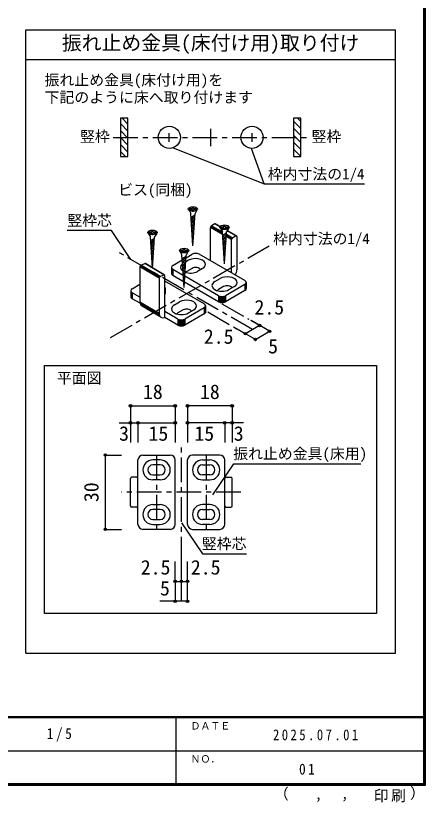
# Model space of a CAD drawing. Units: millimetres at full size, sheet at 1:5, with parts at other scales. Extents: x -973 to 977, y -718 to 696.
# Drawn here: x 564 to 977, y -718 to 76 of the extents above; entities that cross this region are included whole.
import ezdxf
from ezdxf.enums import TextEntityAlignment as Align

# ---------------------------------------------------------------- set-up
doc = ezdxf.new("R2010")
doc.units = ezdxf.units.MM
doc.header["$LTSCALE"] = 5
doc.header["$PDMODE"] = 32
doc.header["$PDSIZE"] = 2.5
doc.linetypes.add('CHAIN1', pattern=[8, 5, -1, 1, -1])
for name, color, linetype in [('0-7_金物', 7, 'Continuous'), ('0-A_文字', 3, 'Continuous'), ('0-B_寸法', 7, 'Continuous'), ('1-4_枠', 4, 'CHAIN1'), ('1-7_金物', 7, 'Continuous'), ('1-A_文字', 7, 'Continuous'), ('1-B_寸法', 7, 'Continuous'), ('4-4_枠', 3, 'Continuous'), ('4-A_寸法', 7, 'Continuous'), ('4-C', 4, 'Continuous'), ('F-1_枠', 6, 'Continuous'), ('F-A_文字', 7, 'Continuous')]:
    doc.layers.add(name, color=color, linetype=linetype)
doc.styles.add('ＭＳ ゴシック', font='')
doc.styles.get('ＭＳ ゴシック').set_extended_font_data('MS Gothic')

msp = doc.modelspace()

# ---------------------------------------------------------------- linework, layer by layer
at = {"layer": '0-7_金物'}
for p, q in [((738.53, -118.8), (738.53, -119.834)), ((738.53, -118.8), (741.893, -118.8)), ((741.893, -117.284), (742.927, -117.284)), ((741.893, -118.8), (741.893, -117.284)), ((742.927, -118.8), (742.927, -117.284)), ((742.927, -118.8), (746.29, -118.8)), ((746.29, -119.834), (746.29, -118.8)), ((738.425, -120.572), (740.249, -123.732)), ((738.53, -119.834), (741.893, -119.834)), ((742.41, -156.35), (740.249, -123.732)), ((744.467, -125.306), (740.502, -127.551)), ((744.359, -126.934), (740.602, -129.061)), ((741.893, -121.35), (741.893, -119.834)), ((741.893, -121.35), (742.927, -121.35)), ((742.41, -156.35), (744.571, -123.732)), ((742.927, -119.834), (746.29, -119.834)), ((742.927, -121.35), (742.927, -119.834)), ((746.395, -120.572), (744.571, -123.732)), ((744.251, -128.562), (740.702, -130.572)), ((744.143, -130.191), (740.802, -132.082)), ((744.035, -131.819), (740.902, -133.592)), ((743.927, -133.447), (741.002, -135.103)), ((764.507, -134.226), (760.972, -136.267)), ((769.63, -137.183), (764.507, -134.226)), ((769.721, -137.007), (764.736, -134.129)), ((769.79, -136.902), (764.949, -134.108)), ((769.815, -136.868), (765.132, -134.164)), ((697.719, -142.362), (701.082, -142.362)), ((697.719, -142.362), (697.719, -143.396)), ((701.082, -142.362), (701.082, -140.846)), ((701.082, -140.846), (702.116, -140.846)), ((702.116, -142.362), (702.116, -140.846)), ((702.116, -142.362), (705.479, -142.362)), ((705.479, -143.396), (705.479, -142.362)), ((743.819, -135.075), (741.102, -136.613)), ((743.712, -136.703), (741.203, -138.124)), ((743.604, -138.331), (741.303, -139.634)), ((743.496, -139.959), (741.403, -141.144)), ((743.388, -141.587), (741.503, -142.655)), ((760.088, -171.479), (760.088, -137.798)), ((772.249, -144.819), (760.088, -137.798)), ((772.228, -144.509), (760.118, -137.517)), ((772.204, -144.147), (760.206, -137.219)), ((772.179, -143.758), (760.347, -136.927)), ((772.153, -143.37), (760.53, -136.659)), ((772.129, -143.008), (760.743, -136.434)), ((772.108, -142.697), (760.972, -136.267)), ((770.245, -138.943), (772.069, -142.103)), ((770.35, -137.171), (770.35, -138.205)), ((770.35, -137.171), (773.713, -137.171)), ((770.35, -138.205), (773.713, -138.205)), ((774.23, -174.722), (772.069, -142.103)), ((773.713, -135.655), (774.747, -135.655)), ((773.713, -137.171), (773.713, -135.655)), ((773.713, -139.721), (773.713, -138.205)), ((773.713, -139.721), (774.747, -139.721)), ((774.23, -174.722), (776.391, -142.103)), ((774.747, -137.171), (774.747, -135.655)), ((774.747, -137.171), (778.11, -137.171)), ((774.747, -138.205), (778.11, -138.205)), ((774.747, -139.721), (774.747, -138.205)), ((778.215, -138.943), (776.391, -142.103)), ((785.72, -146.473), (776.831, -141.341)), ((785.949, -146.376), (776.93, -141.169)), ((786.162, -146.355), (776.992, -141.061)), ((786.345, -146.411), (777.014, -141.024)), ((778.11, -138.205), (778.11, -137.171)), ((697.614, -144.134), (699.438, -147.294)), ((697.719, -143.396), (701.082, -143.396)), ((701.512, -178.596), (699.438, -147.294)), ((703.656, -148.868), (699.691, -151.113)), ((703.548, -150.496), (699.791, -152.623)), ((701.082, -144.912), (701.082, -143.396)), ((701.082, -144.912), (702.116, -144.912)), ((701.68, -178.696), (703.76, -147.294)), ((705.584, -144.134), (703.76, -147.294)), ((743.28, -143.216), (741.603, -144.165)), ((743.172, -144.844), (741.703, -145.676)), ((743.064, -146.472), (741.803, -147.186)), ((742.957, -148.1), (741.903, -148.697)), ((742.849, -149.728), (742.003, -150.207)), ((776.286, -143.677), (772.322, -145.922)), ((776.179, -145.305), (772.422, -147.432)), ((776.071, -146.934), (772.522, -148.943)), ((775.963, -148.562), (772.622, -150.453)), ((775.855, -150.19), (772.722, -151.964)), ((781.301, -150.046), (776.065, -147.023)), ((781.331, -149.764), (776.084, -146.735)), ((781.419, -149.467), (776.106, -146.399)), ((781.56, -149.174), (776.13, -146.039)), ((781.743, -148.907), (776.154, -145.68)), ((781.956, -148.681), (776.176, -145.344)), ((782.185, -148.515), (776.195, -145.056)), ((781.301, -183.726), (781.301, -150.046)), ((785.72, -146.473), (782.185, -148.515)), ((786.604, -146.984), (786.604, -180.664)), ((703.44, -152.125), (699.891, -154.134)), ((703.332, -153.753), (699.991, -155.644)), ((703.224, -155.381), (700.091, -157.154)), ((703.117, -157.009), (700.192, -158.665)), ((703.009, -158.637), (700.292, -160.175)), ((742.741, -151.356), (742.103, -151.717)), ((742.633, -152.984), (742.203, -153.228)), ((775.747, -151.818), (772.822, -153.474)), ((775.639, -153.446), (772.922, -154.984)), ((775.531, -155.074), (773.022, -156.495)), ((775.424, -156.702), (773.122, -158.005)), ((775.316, -158.331), (773.222, -159.516)), ((702.901, -160.265), (700.392, -161.686)), ((702.793, -161.893), (700.492, -163.196)), ((702.685, -163.522), (700.592, -164.707)), ((702.577, -165.15), (700.692, -166.217)), ((729.434, -162.505), (731.258, -165.665)), ((729.539, -160.733), (732.902, -160.733)), ((729.539, -160.733), (729.539, -161.767)), ((729.539, -161.767), (732.902, -161.767)), ((733.419, -198.284), (731.258, -165.665)), ((732.902, -160.733), (732.902, -159.217)), ((732.902, -159.217), (733.936, -159.217)), ((732.902, -163.283), (732.902, -161.767)), ((732.902, -163.283), (733.936, -163.283)), ((733.419, -198.284), (735.58, -165.665)), ((733.936, -160.733), (733.936, -159.217)), ((733.936, -160.733), (737.299, -160.733)), ((735.4, -168.381), (741.526, -164.845)), ((737.404, -162.505), (735.58, -165.665)), ((737.299, -161.767), (737.299, -160.733)), ((794.559, -191.381), (748.597, -164.845)), ((775.208, -159.959), (773.323, -161.026)), ((775.1, -161.587), (773.423, -162.536)), ((774.992, -163.215), (773.523, -164.047)), ((774.884, -164.843), (773.623, -165.557)), ((774.776, -166.471), (773.723, -167.068)), ((689.902, -175.938), (693.732, -174.331)), ((713.016, -185.822), (693.732, -174.331)), ((713.264, -185.755), (693.98, -174.264)), ((713.495, -185.766), (694.211, -174.275)), ((713.693, -185.855), (694.409, -174.364)), ((702.469, -166.778), (700.792, -167.727)), ((702.361, -168.406), (700.892, -169.238)), ((702.254, -170.034), (700.992, -170.748)), ((702.146, -171.662), (701.092, -172.259)), ((702.038, -173.29), (701.192, -173.769)), ((722.081, -176.071), (731.584, -170.585)), ((735.476, -167.239), (731.511, -169.484)), ((735.368, -168.868), (731.611, -170.994)), ((735.26, -170.496), (731.711, -172.505)), ((735.152, -172.124), (731.811, -174.015)), ((735.044, -173.752), (731.911, -175.526)), ((737.991, -170.968), (735.119, -172.626)), ((774.669, -168.099), (773.823, -168.578)), ((774.561, -169.727), (773.923, -170.089)), ((774.453, -171.356), (774.023, -171.599)), ((708.228, -188.913), (688.945, -177.422)), ((688.945, -177.422), (688.945, -213.146)), ((708.261, -188.619), (688.977, -177.128)), ((708.356, -188.318), (689.073, -176.827)), ((708.509, -188.03), (689.225, -176.539)), ((708.707, -187.775), (689.423, -176.284)), ((708.938, -187.57), (689.654, -176.079)), ((709.186, -187.429), (689.902, -175.938)), ((701.93, -174.918), (701.292, -175.28)), ((701.822, -176.547), (701.392, -176.79)), ((720.616, -178.113), (720.616, -184.236)), ((720.787, -178.86), (720.787, -184.983)), ((721.286, -179.556), (721.286, -185.68)), ((722.081, -180.154), (722.081, -186.278)), ((732.621, -186.239), (722.081, -180.154)), ((734.936, -175.38), (732.011, -177.036)), ((734.828, -177.008), (732.111, -178.547)), ((734.721, -178.636), (732.211, -180.057)), ((734.613, -180.265), (732.312, -181.567)), ((734.505, -181.893), (732.412, -183.078)), ((741.526, -179.133), (736.223, -182.195)), ((752.133, -179.133), (746.829, -182.195)), ((708.228, -188.913), (708.228, -224.636)), ((709.186, -187.429), (713.016, -185.822)), ((713.974, -228.721), (713.974, -186.502)), ((733.043, -192.607), (722.081, -186.278)), ((734.397, -183.521), (732.512, -184.588)), ((734.289, -185.149), (732.612, -186.099)), ((734.181, -186.777), (732.712, -187.609)), ((734.073, -188.405), (732.812, -189.119)), ((733.966, -190.033), (732.912, -190.63)), ((768.043, -206.69), (734.158, -187.127)), ((764.507, -192.401), (769.81, -189.339)), ((681.27, -199.634), (688.945, -195.203)), ((753.748, -214.943), (713.974, -191.979)), ((733.858, -191.661), (733.012, -192.14)), ((733.75, -193.29), (733.112, -193.651)), ((733.642, -194.918), (733.212, -195.161)), ((768.043, -212.814), (733.767, -193.025)), ((773.346, -197.504), (768.043, -200.566)), ((794.559, -195.463), (775.114, -206.69)), ((778.649, -200.566), (783.953, -197.504)), ((794.559, -195.463), (794.559, -201.587)), ((795.354, -194.865), (795.354, -200.989)), ((795.853, -194.169), (795.853, -200.293)), ((796.024, -193.422), (796.024, -199.546)), ((679.805, -201.675), (679.805, -207.798)), ((679.976, -202.422), (679.976, -208.546)), ((680.475, -203.118), (680.475, -209.242)), ((688.945, -208.147), (681.27, -203.716)), ((681.27, -203.716), (681.27, -209.84)), ((714.251, -198.613), (714.251, -204.737)), ((794.559, -201.587), (775.114, -212.814)), ((689.048, -214.331), (681.27, -209.84)), ((708.228, -224.636), (688.945, -213.146)), ((723.696, -215.963), (729, -212.902)), ((768.043, -206.69), (768.043, -212.814)), ((769.078, -207.149), (769.078, -213.272)), ((770.284, -207.437), (770.284, -213.561)), ((771.578, -207.536), (771.578, -213.659)), ((772.872, -207.437), (772.872, -213.561)), ((774.078, -207.149), (774.078, -213.272)), ((775.114, -206.69), (775.114, -212.814)), ((708.424, -226.235), (689.14, -214.745)), ((708.998, -227.561), (689.714, -216.07)), ((709.911, -228.523), (690.627, -217.033)), ((732.535, -221.067), (727.232, -224.128)), ((753.748, -219.025), (734.303, -230.252)), ((737.838, -224.128), (743.142, -221.067)), ((753.748, -219.025), (753.748, -225.149)), ((754.543, -218.427), (754.543, -224.551)), ((755.042, -217.731), (755.042, -223.855)), ((755.213, -216.984), (755.213, -223.108)), ((727.232, -230.252), (713.974, -222.597)), ((727.232, -236.376), (713.974, -228.721)), ((753.748, -225.149), (734.303, -236.376)), ((727.232, -230.252), (727.232, -236.376)), ((728.267, -230.711), (728.267, -236.835)), ((729.473, -230.999), (729.473, -237.123)), ((730.767, -231.098), (730.767, -237.221)), ((732.061, -230.999), (732.061, -237.123)), ((733.267, -230.711), (733.267, -236.835)), ((734.303, -230.252), (734.303, -236.376)), ((592.791, -527.197), (592.791, -277.063)), ((927.65, -527.197), (592.791, -527.197))]:
    msp.add_line(p, q, dxfattribs=at)
for points in [[(702.116, -144.912), (702.116, -143.396), (705.479, -143.396)], [(733.936, -163.283), (733.936, -161.767), (737.299, -161.767)], [(592.791, -277.063), (927.65, -277.063), (927.65, -527.197)]]:
    msp.add_lwpolyline(points, dxfattribs=at)
for centre in [(742.41, -119.317), (701.599, -142.879), (774.23, -137.688), (733.419, -161.25)]:
    msp.add_ellipse(centre, major_axis=(4.71, 0), ratio=0.5, dxfattribs=at)
for centre, major_axis, ratio, start_param, end_param in [((764.507, -135.247), (0.625, 1.083), 0.57735, 6.2831853, 7.0685835), ((760.972, -137.288), (0.625, 1.083), 0.57735, 0.7853982, 2.3561945), ((782.185, -149.535), (0.625, 1.083), 0.57735, 0.7853982, 2.3561945), ((785.72, -147.494), (0.625, 1.083), 0.57735, 5.4977871, 7.0685835), ((745.062, -166.886), (-5, 0), 0.57735, 3.9269908, 5.4977871), ((693.732, -175.414), (0.64, 1.074), 0.663414, 6.2296055, 7.0150037), ((739.758, -178.113), (10, 0), 0.57735, 2.4831952, 3.8764508), ((745.062, -175.051), (10, 0), 0.57735, 5.4977871, 8.6393798), ((689.902, -177.021), (0.64, 1.074), 0.663414, 0.7318184, 2.3026147), ((725.616, -178.113), (-5, 0), 0.57735, 5.4977871, 7.0685835), ((739.758, -178.113), (10, 0), 0.57735, 4.1506266, 5.4977871), ((739.758, -184.236), (5, 0), 0.57735, 2.3561945, 2.7802255), ((745.062, -181.174), (5, 0), 0.57735, 0.2617994, 2.3561945), ((781.301, -183.726), (3.75, 6.495), 0.57735, 4.712389, 5.4977871), ((709.186, -188.511), (0.64, 1.074), 0.663414, 0.7318184, 2.3026147), ((713.016, -186.904), (0.64, 1.074), 0.663414, 5.4442074, 7.0150037), ((725.616, -184.236), (-5, 0), 0.57735, 6.2831853, 7.0685835), ((776.881, -193.422), (10, 0), 0.57735, 5.4977871, 8.6393798), ((704.251, -198.613), (10, 0), 0.57735, 6.047146, 6.5192246), ((771.578, -196.484), (10, 0), 0.57735, 2.3561945, 5.4977871), ((776.881, -199.546), (5, 0), 0.57735, 0.2617994, 2.3561945), ((791.024, -193.422), (-5, 0), 0.57735, 2.3561945, 3.9269908), ((684.805, -201.675), (-5, 0), 0.57735, 5.4977871, 7.0685835), ((704.251, -204.737), (10, 0), 0.57735, 6.047146, 6.5192246), ((771.578, -202.608), (5, 0), 0.57735, 2.3561945, 2.7802255), ((791.024, -199.546), (-5, 0), 0.57735, 2.3561945, 3.1415927), ((684.805, -207.798), (-5, 0), 0.57735, 6.2831853, 7.0685835), ((694.69, -210.735), (3.839, 6.443), 0.663414, 2.3026147, 3.0880129), ((736.071, -216.984), (10, 0), 0.57735, 5.4977871, 8.6393798), ((771.578, -204.649), (-5, 0), 0.57735, 0.7853982, 2.3561945), ((771.578, -210.772), (-5, 0), 0.57735, 0.7853982, 2.3561945), ((730.767, -220.046), (10, 0), 0.57735, 2.3561945, 5.4977871), ((736.071, -223.108), (5, 0), 0.57735, 0.2617994, 2.3561945), ((750.213, -216.984), (-5, 0), 0.57735, 2.3561945, 3.9269908), ((713.974, -222.226), (3.839, 6.443), 0.663414, 2.3026147, 3.873411), ((730.767, -226.17), (5, 0), 0.57735, 2.3561945, 2.7802255), ((750.213, -223.108), (-5, 0), 0.57735, 2.3561945, 3.1415927), ((730.767, -228.211), (-5, 0), 0.57735, 0.7853982, 2.3561945), ((730.767, -234.335), (-5, 0), 0.57735, 0.7853982, 2.3561945)]:
    msp.add_ellipse(centre, major_axis=major_axis, ratio=ratio, start_param=start_param, end_param=end_param, dxfattribs=at)
at = {"layer": '0-A_文字'}
for p, q in [((573.927, -567.5), (573.927, 61.633)), ((573.927, 61.633), (946.639, 61.633)), ((946.639, -567.5), (946.639, 61.633)), ((573.927, 31.633), (946.639, 31.633)), ((573.927, -567.5), (946.639, -567.5))]:
    msp.add_line(p, q, dxfattribs=at)
at = {"layer": '0-A_文字', "color": 4}
for p, q in [((660.123, -141.032), (615.719, -141.032)), ((679.807, -170.124), (660.123, -141.032)), ((762.378, -407.706), (783.602, -376.339)), ((783.602, -376.339), (911.59, -376.339)), ((730.763, -435.811), (751.987, -467.178)), ((751.987, -467.178), (796.392, -467.178))]:
    msp.add_line(p, q, dxfattribs=at)
at = {"layer": '0-B_寸法', "color": 4, "linetype": 'CHAIN1'}
for p, q in [((819.245, -156.716), (658.42, -249.568)), ((802.468, -240.942), (666.672, -162.54)), ((771.578, -214.855), (798.684, -230.505)), ((757.284, -223.108), (786.681, -240.08))]:
    msp.add_line(p, q, dxfattribs=at)
at = {"layer": '0-B_寸法', "color": 4}
for p, q in [((809.616, -236.816), (795.321, -245.069)), ((809.616, -236.816), (800.645, -231.636)), ((819.616, -242.589), (800.975, -231.827)), ((786.681, -240.08), (795.321, -245.069)), ((805.321, -250.842), (786.681, -240.08)), ((805.321, -250.842), (819.616, -242.589))]:
    msp.add_line(p, q, dxfattribs=at)
at = {"layer": '0-B_寸法'}
for p in [(809.616, -236.816), (795.321, -245.069), (819.616, -242.589), (805.321, -250.842)]:
    msp.add_point(p, dxfattribs=at)
at = {"layer": '1-4_枠'}
for p, q in [((730.721, -514.995), (730.721, -357.463)), ((705.721, -367.463), (705.721, -442.463)), ((755.721, -367.463), (755.721, -442.463)), ((790.721, -404.963), (670.267, -404.963))]:
    msp.add_line(p, q, dxfattribs=at)
at = {"layer": '1-7_金物'}
for p, q in [((686.971, -437.463), (686.971, -372.463)), ((691.971, -367.463), (719.471, -367.463)), ((709.471, -372.463), (701.971, -372.463)), ((724.471, -437.463), (724.471, -372.463)), ((736.971, -437.463), (736.971, -372.463)), ((769.471, -367.463), (741.971, -367.463)), ((751.971, -372.463), (759.471, -372.463)), ((774.471, -437.463), (774.471, -372.463)), ((709.471, -377.463), (701.971, -377.463)), ((751.971, -377.463), (759.471, -377.463)), ((701.971, -387.463), (709.471, -387.463)), ((759.471, -387.463), (751.971, -387.463)), ((679.471, -418.713), (679.471, -391.213)), ((685.721, -389.963), (680.721, -389.963)), ((709.471, -392.463), (701.971, -392.463)), ((751.971, -392.463), (759.471, -392.463)), ((775.721, -389.963), (780.721, -389.963)), ((781.971, -418.713), (781.971, -391.213)), ((685.721, -419.963), (680.721, -419.963)), ((701.971, -417.463), (709.471, -417.463)), ((759.471, -417.463), (751.971, -417.463)), ((775.721, -419.963), (780.721, -419.963)), ((709.471, -422.463), (701.971, -422.463)), ((751.971, -422.463), (759.471, -422.463)), ((701.971, -432.463), (709.471, -432.463)), ((759.471, -432.463), (751.971, -432.463)), ((719.471, -442.463), (691.971, -442.463)), ((701.971, -437.463), (709.471, -437.463)), ((741.971, -442.463), (769.471, -442.463)), ((759.471, -437.463), (751.971, -437.463))]:
    msp.add_line(p, q, dxfattribs=at)
for centre, radius, start, end in [((691.971, -372.463), 5, 90, 180), ((701.971, -382.463), 10, 90, 270), ((709.471, -382.463), 10, 270, 90), ((719.471, -372.463), 5, 0, 90), ((741.971, -372.463), 5, 90, 180), ((751.971, -382.463), 10, 90, 270), ((759.471, -382.463), 10, 270, 90), ((769.471, -372.463), 5, 0, 90), ((701.971, -382.463), 5, 90, 270), ((709.471, -382.463), 5, 270, 90), ((751.971, -382.463), 5, 90, 270), ((759.471, -382.463), 5, 270, 90), ((680.721, -391.213), 1.25, 90, 180), ((685.721, -391.213), 1.25, 0, 90), ((775.721, -391.213), 1.25, 90, 180), ((780.721, -391.213), 1.25, 0, 90), ((680.721, -418.713), 1.25, 180, 270), ((685.721, -418.713), 1.25, 270, 0), ((701.971, -427.463), 10, 90, 270), ((709.471, -427.463), 10, 270, 90), ((751.971, -427.463), 10, 90, 270), ((759.471, -427.463), 10, 270, 90), ((775.721, -418.713), 1.25, 180, 270), ((780.721, -418.713), 1.25, 270, 0), ((701.971, -427.463), 5, 90, 270), ((709.471, -427.463), 5, 270, 90), ((751.971, -427.463), 5, 90, 270), ((759.471, -427.463), 5, 270, 90), ((691.971, -437.463), 5, 180, 270), ((719.471, -437.463), 5, 270, 0), ((741.971, -437.463), 5, 180, 270), ((769.471, -437.463), 5, 270, 0)]:
    msp.add_arc(centre, radius, start, end, dxfattribs=at)
at = {"layer": '1-B_寸法', "color": 4}
for p, q in [((679.471, -317.855), (724.471, -317.855)), ((679.471, -317.855), (679.471, -334.963)), ((724.471, -317.855), (724.471, -334.963)), ((736.971, -317.855), (736.971, -334.963)), ((781.971, -317.855), (736.971, -317.855)), ((781.971, -317.855), (781.971, -334.963)), ((667.906, -334.963), (686.971, -334.963)), ((679.471, -334.963), (679.471, -354.963)), ((686.971, -334.963), (686.971, -354.963)), ((686.971, -334.963), (724.471, -334.963)), ((724.471, -334.963), (724.471, -354.963)), ((774.471, -334.963), (736.971, -334.963)), ((736.971, -334.963), (736.971, -354.963)), ((774.471, -334.963), (774.471, -354.963)), ((793.536, -334.963), (774.471, -334.963)), ((781.971, -334.963), (781.971, -354.963)), ((654.088, -367.463), (670.267, -367.463)), ((654.088, -442.463), (654.088, -367.463)), ((654.088, -442.463), (670.267, -442.463)), ((724.471, -494.979), (724.471, -474.979)), ((730.721, -494.979), (730.721, -474.979)), ((736.971, -494.979), (736.971, -474.979)), ((724.471, -494.979), (724.471, -514.995)), ((724.471, -494.979), (730.721, -494.979)), ((730.721, -494.979), (736.971, -494.979)), ((736.971, -514.995), (736.971, -494.979)), ((736.971, -514.995), (709.172, -514.995))]:
    msp.add_line(p, q, dxfattribs=at)
at = {"layer": '1-B_寸法'}
for p in [(679.471, -317.855), (724.471, -317.855), (736.971, -317.855), (781.971, -317.855), (679.471, -334.963), (686.971, -334.963), (724.471, -334.963), (736.971, -334.963), (774.471, -334.963), (781.971, -334.963), (654.088, -367.463), (654.088, -442.463), (724.471, -494.979), (730.721, -494.979), (736.971, -494.979), (724.471, -514.995), (736.971, -514.995)]:
    msp.add_point(p, dxfattribs=at)
at = {"layer": '4-4_枠'}
for p, q in [((669.4, -27.557), (669.4, -66.307)), ((676.9, -27.557), (669.4, -27.557)), ((676.9, -66.307), (676.9, -27.557)), ((843.667, -27.557), (843.667, -66.307)), ((851.167, -27.557), (843.667, -27.557)), ((851.167, -66.307), (851.167, -27.557)), ((669.4, -66.307), (676.9, -66.307)), ((843.667, -66.307), (851.167, -66.307))]:
    msp.add_line(p, q, dxfattribs=at)
at = {"layer": '4-4_枠', "color": 4, "linetype": 'CHAIN1'}
for p, q in [((760.283, -55.682), (760.283, -38.182)), ((661.9, -46.932), (858.667, -46.932)), ((718.592, -51.307), (718.592, -42.557)), ((801.975, -51.307), (801.975, -42.557))]:
    msp.add_line(p, q, dxfattribs=at)
at = {"layer": '4-A_寸法'}
msp.add_line((814.34, -93.995), (915.322, -93.995), dxfattribs=at)
msp.add_lwpolyline([(722.53, -57.432), (814.34, -93.995), (801.515, -58.137)], dxfattribs=at)
for centre in [(718.592, -46.932), (801.975, -46.932)]:
    msp.add_circle(centre, 11.214, dxfattribs=at)
at = {"layer": '4-C'}
for p, q in [((676.9, -33.495), (670.961, -27.557)), ((851.167, -38.056), (843.667, -30.556)), ((851.167, -30.985), (847.738, -27.557)), ((676.9, -40.566), (669.4, -33.066)), ((851.167, -45.127), (843.667, -37.627)), ((676.9, -47.638), (669.4, -40.138)), ((676.9, -54.709), (669.4, -47.209)), ((851.167, -52.198), (843.667, -44.698)), ((676.9, -61.78), (669.4, -54.28)), ((851.167, -59.27), (843.667, -51.77)), ((674.356, -66.307), (669.4, -61.351)), ((851.133, -66.307), (843.667, -58.841)), ((844.061, -66.307), (843.667, -65.912))]:
    msp.add_line(p, q, dxfattribs=at)
at = {"layer": 'F-1_枠'}
for p, q in [((974.986, 695.833), (974.986, -700.833)), ((975.82, 695.833), (975.82, -700.833)), ((976.653, 695.833), (976.653, -700.833)), ((976.653, -631.667), (-973.347, -631.667)), ((976.653, -632.5), (-973.347, -632.5)), ((724.986, -632.5), (724.986, -699.167)), ((1.653, -665.833), (974.986, -665.834)), ((976.653, -699.167), (-973.347, -699.167)), ((976.653, -700), (-973.347, -700)), ((976.653, -700.833), (-973.347, -700.833))]:
    msp.add_line(p, q, dxfattribs=at)

# ---------------------------------------------------------------- texts
at = {"layer": '0-A_文字', "color": 7, "style": 'ＭＳ ゴシック'}
for s, height, p in [('振れ止め金具(床付け用)取り付け', 14.66, (610.283, 36.633)), ('振れ止め金具(床付け用)を', 11, (592.836, 2.174)), ('下記のように床へ取り付けます', 11, (592.836, -15.362)), ('竪枠', 11, (628.547, -54.885)), ('竪枠', 11, (862.019, -54.885)), ('枠内寸法の1/4', 11, (817.822, -92.745)), ('枠内寸法の1/4', 11, (823.219, -157.966)), ('平面図', 11, (605.233, -298.54))]:
    msp.add_text(s, height=height, dxfattribs=at).set_placement(p, align=Align.BOTTOM_LEFT)
at = {"layer": '0-B_寸法', "style": 'ＭＳ ゴシック'}
for s, height, p in [('ビス(同梱)', 11, (666.981, -108.653)), ('2.5', 14.66, (804.451, -230.093)), ('2.5', 14.66, (753.388, -259.625)), ('5', 14.66, (818.256, -269.355))]:
    msp.add_text(s, height=height, dxfattribs=at).set_placement(p, align=Align.BOTTOM_LEFT)
at = {"layer": '1-A_文字', "style": 'ＭＳ ゴシック'}
for s, p in [('竪枠芯', (615.719, -139.533)), ('振れ止め金具(床用)', (783.007, -374.84)), ('竪枠芯', (751.392, -465.679))]:
    msp.add_text(s, height=11, dxfattribs=at).set_placement(p, align=Align.BOTTOM_LEFT)
at = {"layer": '1-B_寸法', "style": 'ＭＳ ゴシック'}
for s, p in [('18', (691.971, -315.355)), ('18', (749.471, -315.355)), ('3', (667.906, -357.463)), ('15', (697.596, -357.463)), ('15', (743.846, -357.463)), ('3', (783.536, -357.463)), ('2.5', (689.784, -492.479)), ('2.5', (740.313, -492.479)), ('5', (709.172, -513.607))]:
    msp.add_text(s, height=14.66, dxfattribs=at).set_placement(p, align=Align.BOTTOM_LEFT)
msp.add_text('30', height=14.66, rotation=90, dxfattribs=at).set_placement((651.588, -414.963), align=Align.BOTTOM_LEFT)
at = {"layer": 'F-A_文字', "style": 'ＭＳ ゴシック'}
for s, height, p in [('ＤＡＴＥ', 7.331, (739.986, -646.667)), ('ＮＯ．', 7.331, (739.986, -680.001)), ('（', 11, (823.992, -718.052)), ('）', 11, (961.387, -717.355)), (',', 11, (865.199, -718.052)), (',', 11, (891.686, -717.588))]:
    msp.add_text(s, height=height, dxfattribs=at).set_placement(p, align=Align.BOTTOM_LEFT)
at = {"layer": 'F-A_文字', "char_height": 11, "attachment_point": 7, "style": 'ＭＳ ゴシック'}
for s, insert in [('\\T1.38;\\W0.9;1/5', (594.986, -656.667)), ('\\T1.39;\\W0.85;2025.07.01', (823.111, -655.417)), ('\\T1.36;\\W0.9;01', (849.361, -690.001)), ('\\T1.17;印刷', (924.678, -717.82))]:
    msp.add_mtext(s, dxfattribs=dict(at, insert=insert))

doc.saveas('drawing.dxf')
